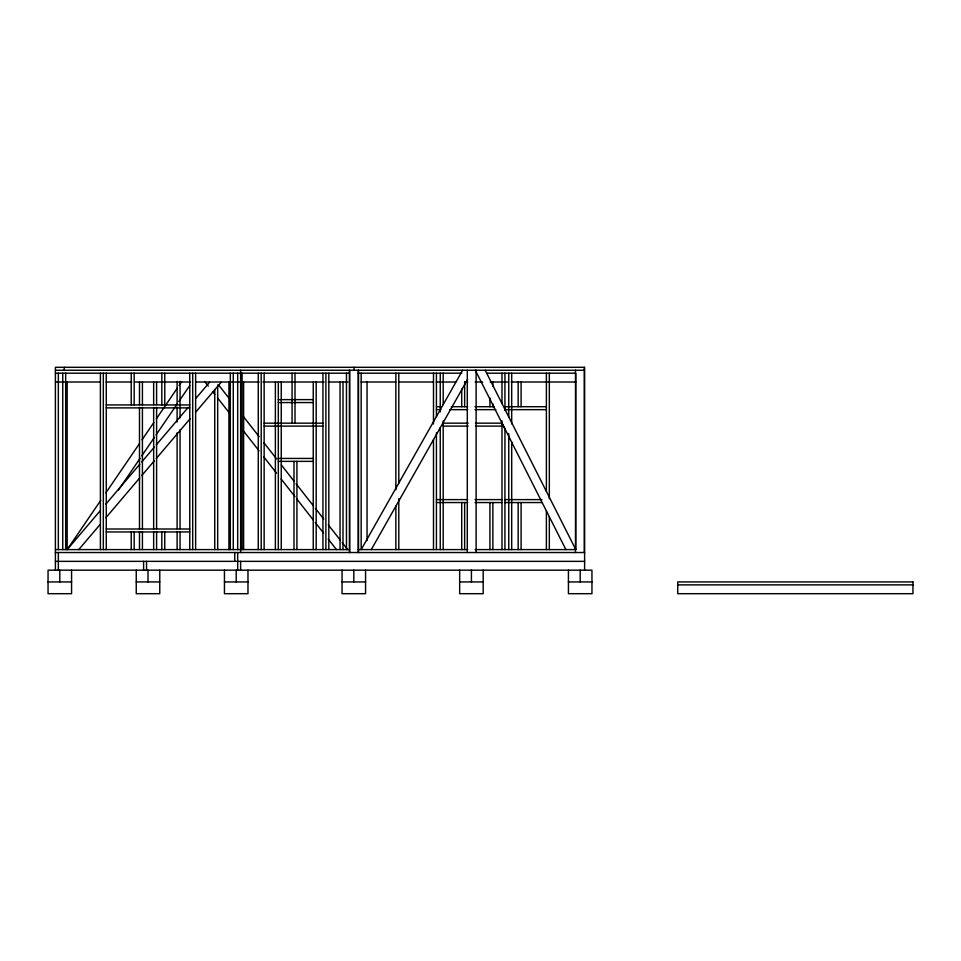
<?xml version="1.0" encoding="UTF-8"?>
<svg xmlns="http://www.w3.org/2000/svg" width="961" height="961" viewBox="0 0 961 961"><rect width="100%" height="100%" fill="white"/><g stroke="black" fill="none" stroke-linecap="round" stroke-linejoin="round"><path stroke-width="1.44" d="M462.625 370.249L361.168 549.596L361.168 373.192M371.294 549.596L467.623 379.343M67.162 382.01L67.162 549.596L100.821 500.249M105.866 492.849L139.525 443.501M142.048 439.802L153.832 422.528M156.355 418.828L177.401 387.992M179.082 385.529L181.605 381.829M118.227 490.374L140.102 458.301M141.796 455.838L154.409 437.339M156.09 434.865L177.136 404.028M178.818 401.566L189.761 385.529M67.162 549.596L100.088 510.892M105.902 504.069L139.801 464.235M141.735 461.965L154.337 447.165M156.271 444.883L188.236 407.332M195.984 398.226L209.546 382.298M78.742 549.596L100.052 524.55M105.866 517.727L139.765 477.893M141.699 475.611L154.289 460.824M156.235 458.541L190.134 418.708M195.936 411.885L221.126 382.298M55.402 370.249L584.312 370.249M55.402 373.192L349.408 373.192M358.225 373.192L461.748 373.192M486.674 373.192L575.783 373.192L575.783 549.596L475.166 549.596M55.402 382.01L100.22 382.01M106.13 382.01L131.717 382.01M134.564 382.01L190.218 382.01M195.816 382.01L240.622 382.01M242.172 382.01L259.218 382.01M263.062 382.01L324.097 382.01M328.23 382.01L347.918 382.01M361.168 382.01L395.74 382.01M398.707 382.01L433.243 382.01M436.186 382.01L455.754 382.01M464.668 382.01L467.755 382.01M475.166 382.01L482.662 382.01M490.266 382.01L508.273 382.01M511.144 382.01L575.783 382.01M278.318 399.632L313.238 399.632M278.318 402.563L313.238 402.563M106.263 404.941L189.761 404.941M436.426 406.707L440.883 406.707M451.286 406.707L467.635 406.707M475.058 406.707L494.374 406.707M504.777 406.707L546.389 406.707M106.263 407.884L189.761 407.884M436.426 409.65L440.883 409.65M449.808 409.65L467.635 409.65M475.058 409.65L495.864 409.65M504.777 409.65L546.389 409.65M264.143 423.164L322.944 423.164M443.189 423.164L468.187 423.164M475.527 423.164L501.99 423.164L504.933 428.882M264.143 426.107L322.944 426.107M443.189 426.107L468.187 426.107M475.527 426.107L501.99 426.107M278.318 458.433L313.238 458.433M278.318 461.364L313.238 461.364M436.426 499.612L467.635 499.612M475.058 499.612L501.81 499.612M504.777 499.612L541.932 499.612M436.426 502.555L467.635 502.555M475.058 502.555L501.81 502.555M504.777 502.555L541.932 502.555M106.263 529.006L189.761 529.006M106.263 531.95L189.761 531.95M55.402 549.596L349.408 549.596M358.225 549.596L467.671 549.596M55.402 552.527L584.612 552.527M55.402 561.356L584.612 561.356M48.05 581.934L71.57 581.934M136.246 581.934L159.766 581.934M224.454 581.934L247.974 581.934M342.056 581.934L365.576 581.934M459.658 581.934L483.179 581.934M568.431 581.934L591.952 581.934M677.745 584.877L912.95 584.877M218.603 384.953L228.742 397.89M243.493 416.702L259.17 436.69M263.782 442.577L276.696 459.034M281.309 464.92L294.21 481.377M296.06 483.731L313.574 506.075M315.424 508.429L323.725 519.012M328.326 524.898L340.314 540.178M342.164 542.533L347.702 549.596M204.621 381.421L208.309 386.13M212.922 392.004L214.771 394.358M217.534 397.89L229.523 413.17M243.349 430.816L259.026 450.805M263.638 456.691L276.552 473.148M281.165 479.034L294.991 496.669M296.841 499.023L313.43 520.189M315.28 522.544L323.581 533.127M328.194 539.001L336.482 549.596M485.197 370.249L575.783 549.596M475.311 370.249L565.909 549.596M584.612 570.173L584.612 367.306L55.402 367.306L55.402 570.173M584.312 367.306L584.312 552.527M580.192 570.173L580.192 581.934M575.495 370.249L575.495 552.527M568.431 570.173L568.431 593.694L591.952 593.694L591.952 570.173L48.05 570.173L48.05 593.694L71.57 593.694L71.57 570.173M549.332 373.192L549.332 498.759M549.332 516.766L549.332 549.596M546.389 373.192L546.389 491.383M546.389 510.687L546.389 549.596M521.102 381.937L521.102 406.707M521.102 502.555L521.102 549.596M518.159 381.937L518.159 406.707M518.159 502.555L518.159 549.596M511.696 373.192L511.696 423.909M511.696 441.856L511.696 549.596M508.753 373.192L508.753 416.894M508.753 433.651L508.753 549.596M504.933 373.192L504.933 410.443M504.933 428.39L504.933 549.596M501.99 373.192L501.99 403.5M501.99 420.906L501.99 549.596M492.873 381.937L492.873 386.37M492.873 403.788L492.873 406.707M492.873 502.555L492.873 549.596M489.942 397.962L489.942 406.707M489.942 502.555L489.942 549.596M483.179 570.173L483.179 593.694L459.658 593.694L459.658 570.173M476.127 370.249L476.127 552.527M471.419 570.173L471.419 581.934M467.298 370.249L467.298 552.527M464.656 381.937L464.656 406.707M464.656 502.555L464.656 549.596M461.712 389.217L461.712 406.707M461.712 502.555L461.712 549.596M443.189 373.192L443.189 404.605M443.189 420.906L443.189 549.596M440.246 373.192L440.246 411.933M440.246 427.717L440.246 549.596M436.426 373.192L436.426 416.557M436.426 432.882L436.426 549.596M433.495 373.192L433.495 424.017M433.495 439.67L433.495 549.596M398.791 373.192L398.791 483.071M398.791 498.723L398.791 549.596M395.86 373.192L395.86 489.798M395.86 506.183L395.86 549.596M367.042 382.01L367.042 540.611M365.576 570.173L365.576 593.694L342.056 593.694L342.056 570.173M358.525 370.249L358.525 552.527M358.225 370.249L358.225 552.527M354.116 367.306L354.116 370.249M353.816 570.173L353.816 581.934M349.708 370.249L349.708 552.527M349.408 370.249L349.408 552.527M346.465 373.192L346.465 549.596M342.993 382.01L342.993 549.596M340.05 382.01L340.05 549.596M328.818 373.192L328.818 549.596M325.887 373.192L325.887 549.596M322.944 373.192L322.944 549.596M316.181 382.01L316.181 549.596M313.238 382.01L313.238 549.596M296.925 461.364L296.925 549.572M295.015 373.192L295.015 423.164M293.994 461.364L293.994 549.572M292.072 373.192L292.072 423.164M281.249 382.01L281.249 549.596M278.318 382.01L278.318 549.596M275.375 382.01L275.375 549.596M264.143 373.192L264.143 549.596M261.2 373.192L261.2 549.596M258.269 373.192L258.269 549.596M247.974 570.173L247.974 593.694L224.454 593.694L224.454 570.173M243.626 382.01L243.626 549.596M242.088 373.192L242.088 549.596M240.622 370.249L240.622 552.527M240.622 561.356L240.622 570.173M237.679 373.192L237.679 549.596M237.679 552.527L237.679 570.173M236.214 570.173L236.214 581.934M234.748 552.527L234.748 561.356M233.271 373.192L233.271 549.596M230.328 373.192L230.328 549.596M228.922 382.01L228.922 549.596M217.691 385.001L217.691 549.596M214.747 389.493L214.747 549.596M195.636 373.192L195.636 549.596M192.705 373.192L192.705 549.596M189.761 373.192L189.761 549.596M180.055 381.361L180.055 417.915M180.055 429.711L180.055 528.646M180.055 531.613L180.055 549.596M177.112 381.481L177.112 404.449M177.112 407.056L177.112 422.059M177.112 432.882L177.112 528.646M177.112 531.589L177.112 549.596M164.775 373.192L164.775 404.941M164.751 531.95L164.751 549.596M161.832 373.192L161.832 404.941M161.82 531.95L161.82 549.596M159.766 570.173L159.766 593.694L136.246 593.694L136.246 570.173M156.595 382.01L156.595 404.449M156.595 407.356L156.595 528.646M156.595 531.601L156.595 549.596M153.652 382.01L153.652 404.593M153.652 407.44L153.652 528.706M153.652 531.637L153.652 549.596M148.006 570.173L148.006 581.934M146.54 561.356L146.54 570.173M143.597 561.356L143.597 570.173M142.42 382.01L142.42 404.725M142.42 407.44L142.42 528.874M142.42 531.637L142.42 549.596M139.489 382.01L139.489 404.665M139.489 407.44L139.489 528.85M139.489 531.637L139.489 549.596M134.168 373.192L134.168 404.941M134.18 531.95L134.18 549.596M131.225 373.192L131.225 404.941M131.237 531.95L131.237 549.596M106.263 373.192L106.263 549.596M103.32 373.192L103.32 549.596M100.388 373.192L100.388 549.596M65.684 373.192L65.684 549.596M64.219 367.306L64.219 370.249M62.753 373.192L62.753 549.596M59.81 570.173L59.81 581.934M58.345 373.192L58.345 549.596M58.345 552.527L58.345 570.173M912.95 581.934L677.745 581.934L677.745 593.694L912.95 593.694L912.95 581.934"/></g></svg>
